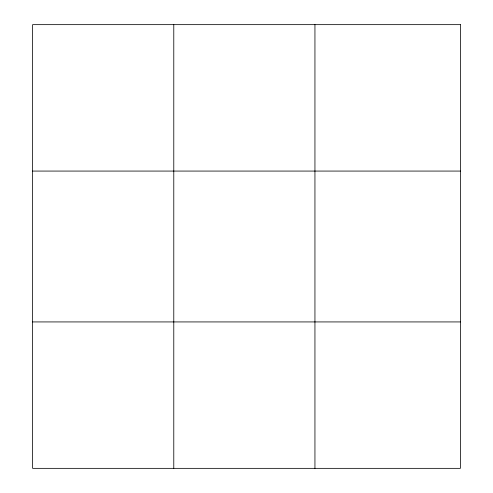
<?xml version="1.0" encoding="UTF-8"?>
<svg xmlns="http://www.w3.org/2000/svg" width="493" height="493" viewBox="0 0 493 493"><rect width="100%" height="100%" fill="white"/><g stroke="black" fill="none" stroke-linecap="round" stroke-linejoin="round"><path stroke-width="0.74" d="M173.782 24.65L173.782 468.35M314.941 24.65L314.941 468.35M32.618 171.071L460.382 171.071M32.618 321.929L460.382 321.929M460.382 24.65L460.382 468.35L32.618 468.35L32.618 24.65L460.382 24.65"/></g></svg>
